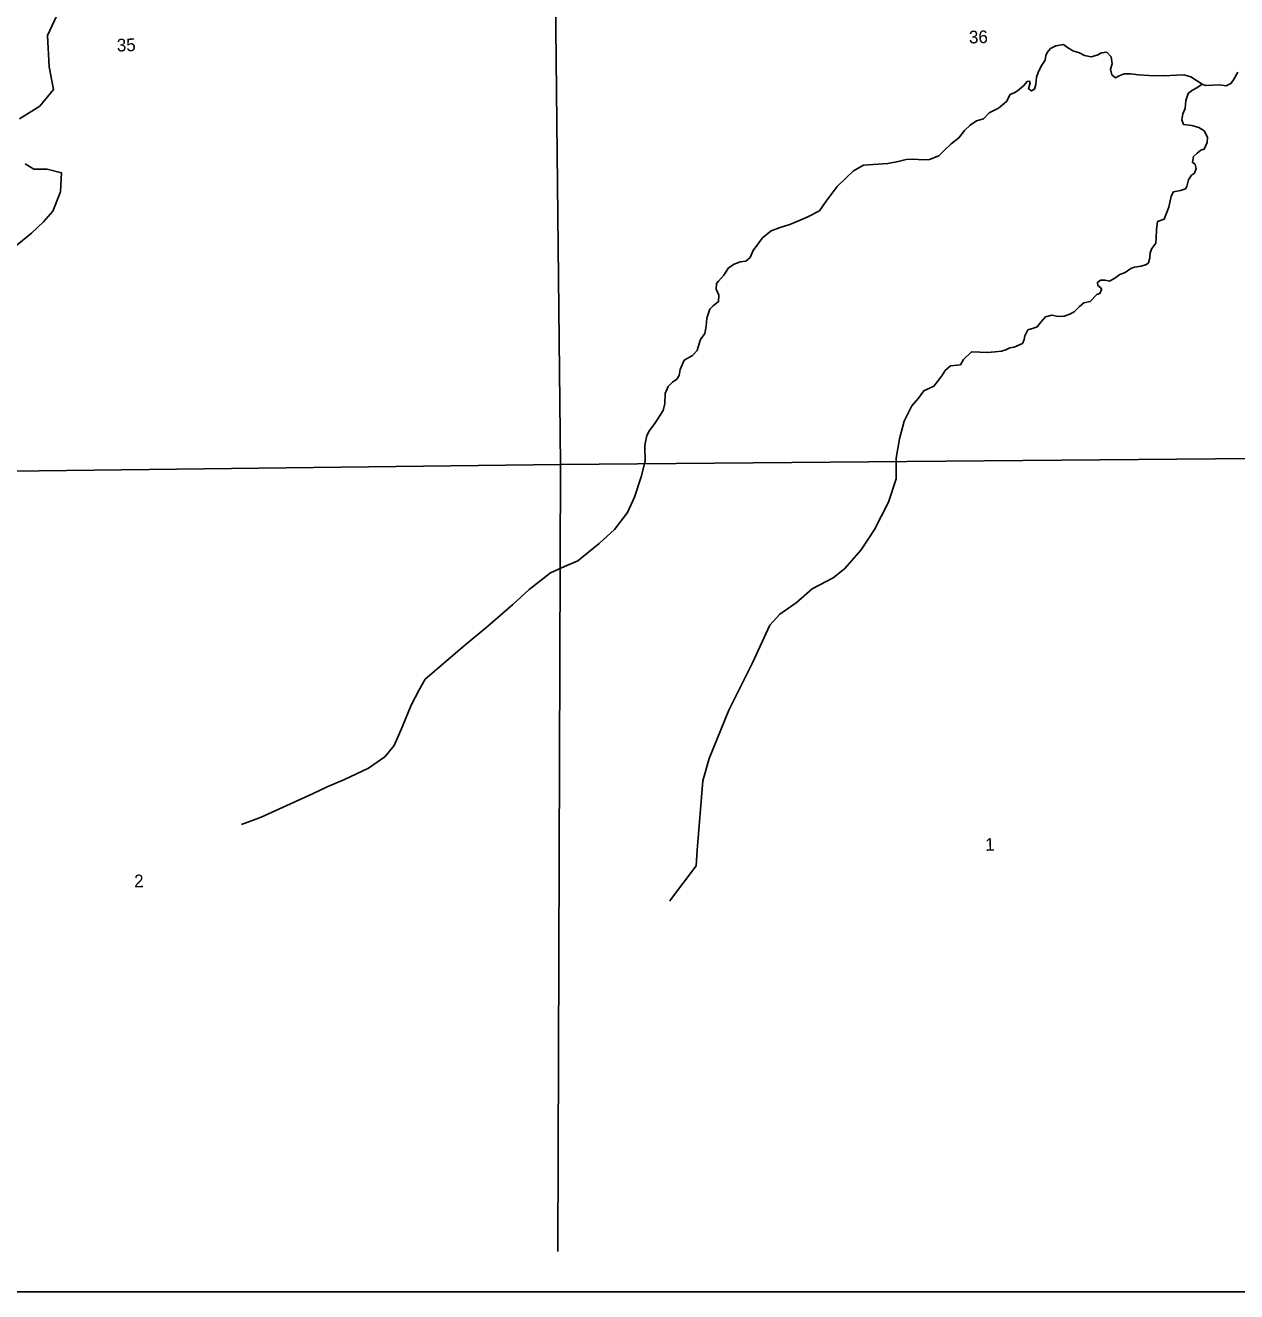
# Model space of a CAD drawing. Extents: x 120.53 to 124.96, y 98.04 to 101.98.
# Drawn here: x 121.892 to 123.323, y 98.099 to 99.595 of the extents above; entities that cross this region are included whole.
import ezdxf

# ---------------------------------------------------------------- set-up
doc = ezdxf.new("R2010")
doc.units = 0
for name, color, linetype in [('PL City Local Roads', 7, 'Continuous'), ('PL City Map Border', 7, 'Continuous'), ('PL City Rivers', 7, 'Continuous'), ('PL City Section Lines', 7, 'Continuous'), ('PL CITY TRIBUTARIES', 7, 'Continuous')]:
    doc.layers.add(name, color=color, linetype=linetype)

msp = doc.modelspace()

# ---------------------------------------------------------------- linework, layer by layer
at = {"layer": 'PL City Local Roads'}
for points in [[(122.4995, 101.9343), (122.5041, 101.0806), (122.5081, 100.4366), (122.5112, 100.1899), (122.513, 100.0836), (122.5145, 99.96), (122.5239, 99.0763), (122.5211, 98.1465)], [(121.4897, 99.064), (121.5192, 99.0644), (122.5239, 99.0763), (123.5254, 99.0851), (124.1566, 99.1132), (124.1999, 99.1058), (124.3634, 99.108)]]:
    msp.add_lwpolyline(points, dxfattribs=at)
at = {"layer": 'PL City Map Border'}
msp.add_lwpolyline([(120.5282, 98.0991), (120.5282, 101.9817), (124.4108, 101.9817), (124.4108, 98.0991), (120.5282, 98.0991)], dxfattribs=at)
at = {"layer": 'PL City Rivers'}
for points in [[(121.8851, 99.4849), (121.9089, 99.5), (121.9251, 99.5197), (121.9199, 99.5464), (121.9181, 99.5835), (121.932, 99.6127)], [(121.8799, 99.3342), (121.899, 99.3498), (121.9135, 99.3632), (121.9245, 99.3759), (121.9332, 99.3985), (121.9344, 99.4211), (121.9176, 99.4252), (121.9019, 99.4252), (121.8915, 99.4316)]]:
    msp.add_lwpolyline(points, dxfattribs=at)
at = {"layer": 'PL CITY TRIBUTARIES'}
for points in [[(122.1474, 98.6509), (122.1706, 98.6598), (122.1963, 98.6714), (122.231, 98.6875), (122.2484, 98.6955), (122.2689, 98.7043), (122.2973, 98.7175), (122.3166, 98.7311), (122.3274, 98.7444), (122.337, 98.7661), (122.3475, 98.7919), (122.3571, 98.8101), (122.3643, 98.8227), (122.408, 98.8604), (122.4382, 98.8853), (122.4679, 98.9109), (122.4871, 98.9286), (122.5121, 98.9486), (122.5289, 98.9559), (122.5447, 98.9625), (122.5697, 98.9832), (122.5879, 98.9995), (122.6033, 99.0199), (122.6114, 99.038), (122.6193, 99.0617), (122.6241, 99.0805), (122.6237, 99.0977), (122.6242, 99.1012), (122.626, 99.1109), (122.6291, 99.1165), (122.6342, 99.1235), (122.6383, 99.1291), (122.6455, 99.1404), (122.6474, 99.1487), (122.6477, 99.1604), (122.6512, 99.1688), (122.6564, 99.1738), (122.6616, 99.1774), (122.6641, 99.1816), (122.6656, 99.1885), (122.6701, 99.1997), (122.68, 99.2054), (122.6857, 99.2111), (122.6872, 99.2167), (122.6896, 99.2243), (122.6948, 99.2314), (122.6962, 99.2397), (122.697, 99.2494), (122.7004, 99.2598), (122.7046, 99.264), (122.7108, 99.269), (122.7112, 99.2766), (122.7078, 99.2835), (122.7082, 99.2904), (122.7108, 99.2932), (122.717, 99.3003), (122.7226, 99.3087), (122.7294, 99.313), (122.7362, 99.3159), (122.7431, 99.3168), (122.7483, 99.3211), (122.7519, 99.3294), (122.7626, 99.3442), (122.7731, 99.3527), (122.7836, 99.3565), (122.7952, 99.3602), (122.8073, 99.3653), (122.8162, 99.369), (122.8299, 99.3763), (122.8381, 99.3875), (122.851, 99.4051), (122.8618, 99.4157), (122.8702, 99.4235), (122.8822, 99.43), (122.9109, 99.4321), (122.923, 99.4345), (122.9325, 99.4368), (122.9416, 99.4371), (122.9517, 99.4366), (122.9602, 99.4368), (122.9712, 99.4413), (122.9775, 99.4476), (122.9858, 99.4554), (122.9946, 99.4626), (123.0013, 99.471), (123.0081, 99.4774), (123.0154, 99.4824), (123.0238, 99.4847), (123.0306, 99.4918), (123.0416, 99.4976), (123.0509, 99.5054), (123.0555, 99.5138), (123.0608, 99.516), (123.0639, 99.5181), (123.0712, 99.5239), (123.0753, 99.5288), (123.078, 99.5295), (123.0791, 99.5275), (123.0771, 99.5205), (123.0804, 99.5179), (123.0841, 99.52), (123.0855, 99.5256), (123.0864, 99.5339), (123.0884, 99.5395), (123.0919, 99.5472), (123.0965, 99.5542), (123.0974, 99.5597), (123.0989, 99.5632), (123.1031, 99.5681), (123.1094, 99.5711), (123.1184, 99.5727), (123.1232, 99.5693), (123.1281, 99.566), (123.1292, 99.5653), (123.1372, 99.5628), (123.1431, 99.5595), (123.1511, 99.5583), (123.158, 99.5599), (123.1633, 99.5628), (123.1696, 99.5636), (123.1745, 99.5582), (123.1758, 99.55), (123.1738, 99.5437), (123.1756, 99.5368), (123.1799, 99.5335), (123.1841, 99.5357), (123.1899, 99.5379), (123.1974, 99.5381), (123.207, 99.5369), (123.2192, 99.5359), (123.2362, 99.5356), (123.2606, 99.5369), (123.2687, 99.5343), (123.2822, 99.5257)], [(123.2822, 99.5257), (123.2859, 99.5244), (123.3029, 99.5249), (123.3104, 99.5237), (123.3162, 99.5266), (123.3193, 99.5308), (123.3244, 99.5399)], [(122.6531, 98.5607), (122.6542, 98.5621), (122.6845, 98.6022), (122.6856, 98.6209), (122.6921, 98.7025), (122.6999, 98.7289), (122.723, 98.7861), (122.7478, 98.8357), (122.7508, 98.842), (122.7715, 98.8867), (122.7834, 98.8995), (122.8027, 98.9131), (122.8214, 98.9294), (122.8461, 98.9425), (122.8596, 98.9531), (122.8793, 98.9757), (122.8952, 98.9996), (122.9114, 99.0318), (122.9208, 99.0596), (122.9207, 99.0838), (122.9244, 99.1066), (122.9302, 99.1275), (122.9393, 99.1457), (122.9471, 99.1549), (122.9532, 99.1633), (122.9653, 99.1691), (122.9694, 99.1747), (122.9746, 99.1811), (122.9787, 99.1874), (122.9849, 99.1931), (122.9966, 99.1941), (123.0002, 99.2004), (123.0095, 99.2096), (123.0196, 99.2091), (123.0281, 99.2087), (123.0377, 99.2096), (123.0451, 99.2105), (123.0504, 99.212), (123.0551, 99.2142), (123.0599, 99.215), (123.0698, 99.2194), (123.0718, 99.2243), (123.0728, 99.2284), (123.0763, 99.2354), (123.0827, 99.2377), (123.0874, 99.2392), (123.0915, 99.2448), (123.0972, 99.2511), (123.1046, 99.2527), (123.1121, 99.2515), (123.119, 99.2517), (123.1259, 99.2539), (123.1311, 99.2568), (123.1373, 99.2632), (123.1425, 99.2675), (123.1499, 99.269), (123.1577, 99.2775), (123.1614, 99.2783), (123.1634, 99.2832), (123.1623, 99.2852), (123.159, 99.2879), (123.1584, 99.2913), (123.162, 99.2942), (123.1674, 99.2943), (123.1727, 99.2931), (123.179, 99.2967), (123.1847, 99.301), (123.1911, 99.3032), (123.1978, 99.3082), (123.2021, 99.3097), (123.21, 99.3106), (123.2163, 99.3128), (123.2189, 99.3149), (123.2204, 99.3205), (123.2208, 99.3267), (123.2228, 99.3316), (123.2274, 99.3379), (123.2278, 99.3442), (123.2281, 99.3538), (123.2294, 99.3635), (123.2373, 99.3665), (123.2428, 99.3804), (123.2457, 99.3936), (123.2482, 99.3985), (123.2567, 99.4001), (123.2624, 99.4023), (123.264, 99.4051), (123.2659, 99.4128), (123.2695, 99.4184), (123.2731, 99.4206), (123.2751, 99.4261), (123.2739, 99.4309), (123.2707, 99.4336), (123.2721, 99.4405), (123.2763, 99.4441), (123.2804, 99.4477), (123.2847, 99.4491), (123.2882, 99.4568), (123.2886, 99.4631), (123.2846, 99.4705), (123.2782, 99.4745), (123.2701, 99.4771), (123.26, 99.4782), (123.2583, 99.4837), (123.2592, 99.4906), (123.2622, 99.4969), (123.263, 99.5066), (123.2655, 99.5149), (123.2701, 99.5185), (123.2759, 99.5214), (123.2822, 99.5257)]]:
    msp.add_lwpolyline(points, dxfattribs=at)

# ---------------------------------------------------------------- texts
at = {"layer": 'PL City Section Lines'}
for s, rotation, p in [('35', 1.4132, (122.0001, 99.5644)), ('36', 1.4139, (123.0068, 99.5739)), ('1', 1.3804, (123.026, 98.6199)), ('2', 1.3803, (122.0206, 98.5768))]:
    msp.add_text(s, height=0.015, rotation=rotation, dxfattribs=at).set_placement(p)

doc.saveas('drawing.dxf')
